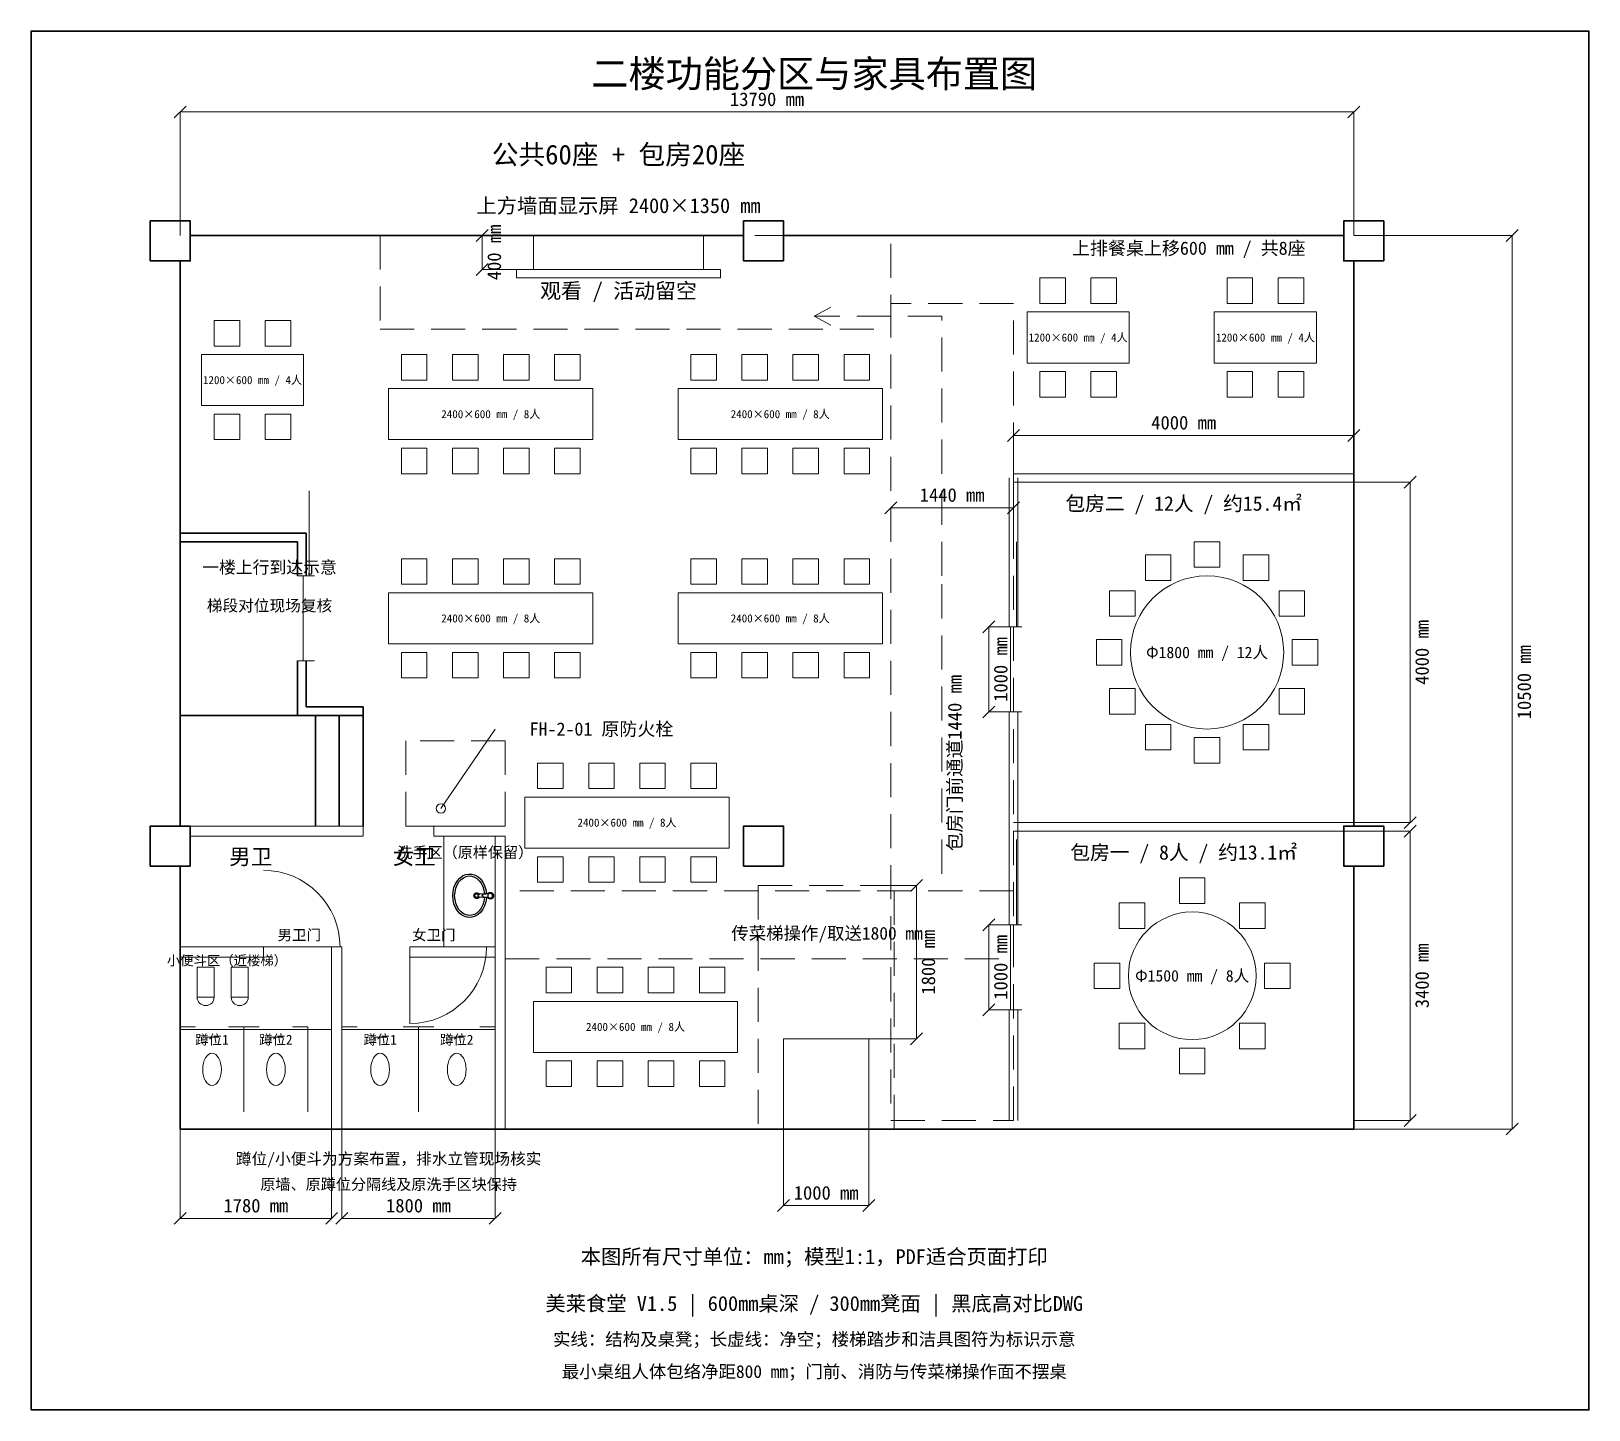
# Model space of a CAD drawing. Header units: millimetres. Extents: x -1400 to 16900, y -3300 to 12900.
import ezdxf
from ezdxf.enums import TextEntityAlignment as Align

# ---------------------------------------------------------------- set-up
doc = ezdxf.new("R2010")
doc.units = ezdxf.units.MM
doc.linetypes.add('PLAN_DASH', pattern=[600, 400, -200])
doc.layers.add('UTIL', color=2, linetype='Continuous')
for name, color, linetype, lineweight, true_color in [('净空保留', 9, 'PLAN_DASH', 18, 0x6e96a0), ('凳子300', 3, 'Continuous', 18, 0x23694b), ('原有传菜梯', 4, 'Continuous', 18, 0x195f96), ('原有卫生间', 7, 'Continuous', 18, 0x464646), ('原有结构', 7, 'Continuous', 30, 0x2d2d2d), ('图框', 7, 'Continuous', 30, 0x323232), ('尺寸', 2, 'Continuous', 18, 0x50555f), ('屏幕', 6, 'Continuous', 18, 0x3c4b96), ('文字', 7, 'Continuous', 18, 0x232323), ('新隔墙', 30, 'Continuous', 18, 0xb96419), ('楼梯踏步', 4, 'Continuous', 18, 0x1e6491), ('洁具标识_示意', 4, 'Continuous', 18, 0x1e6491), ('流线', 6, 'PLAN_DASH', 18, 0xa04b87), ('消防标识', 1, 'Continuous', 18, 0xaf2323), ('门', 3, 'Continuous', 18, 0x5a735a), ('餐桌', 3, 'Continuous', 18, 0x23694b)]:
    doc.layers.add(name, color=color, linetype=linetype, lineweight=lineweight, true_color=true_color)
doc.styles.add('CN', font='simhei.ttf')

# ---------------------------------------------------------------- blocks, each defined once
blk = doc.blocks.new('A$C34293DA2')
at = {"layer": 'UTIL', "color": 2}
for p, q in [((42, 283), (166, 272)), ((42, 227), (166, 238))]:
    blk.add_line(p, q, dxfattribs=at)
at = {"layer": 'UTIL', "color": 1}
for p, q in [((59, 276), (120, 270)), ((59, 234), (120, 239))]:
    blk.add_line(p, q, dxfattribs=at)
at = {"layer": 'UTIL', "color": 2}
blk.add_lwpolyline([(85, 231), (92, 183), (106, 138), (126, 97), (152, 62), (183, 34), (217, 14), (254, 2), (292, 0), (329, 7), (365, 23), (397, 47), (426, 79), (449, 117), (467, 160), (477, 207), (481, 255), (477, 303), (467, 350), (449, 393), (426, 431), (397, 463), (365, 487), (329, 503), (292, 510), (254, 507), (217, 496), (183, 476), (152, 448), (126, 413), (106, 372), (92, 327), (85, 279)], dxfattribs=at)
at = {"layer": 'UTIL', "color": 1}
blk.add_lwpolyline([(107, 233), (114, 188), (127, 147), (146, 109), (169, 77), (196, 52), (226, 35), (258, 25), (290, 23), (322, 29), (353, 42), (382, 64), (408, 92), (429, 127), (445, 167), (458, 255), (445, 343), (429, 383), (408, 417), (382, 446), (353, 467), (322, 481), (290, 487), (258, 485), (226, 475), (196, 458), (169, 432), (146, 401), (127, 363), (114, 321), (107, 277)], dxfattribs=at)
at = {"layer": 'UTIL', "color": 2}
blk.add_circle((40, 255), 28.4, dxfattribs=at)
at = {"layer": 'UTIL', "color": 1}
for centre, radius, start, end in [((40, 255), 39.7, 40.3688, 319.6312), ((119, 255), 15.5, 275.2159, 84.7841), ((197, 255), 34, 209.3941, 150.6059), ((197, 255), 22.7, 208.8528, 151.1472)]:
    blk.add_arc(centre, radius, start, end, dxfattribs=at)
at = {"layer": 'UTIL', "color": 2}
blk.add_arc((164, 255), 17, 275.2159, 84.7841, dxfattribs=at)

msp = doc.modelspace()

# ---------------------------------------------------------------- linework, layer by layer
at = {"layer": '净空保留'}
for points in [[(2700, 9400), (8700, 9400), (8700, 10500), (2700, 10500)], [(8700, 100), (10140, 100), (10140, 9700), (8700, 9700)], [(3000, 3560), (4170, 3560), (4170, 4560), (3000, 4560)], [(4170, 2000), (10140, 2000), (10140, 2800), (4170, 2800)], [(7140, 0), (8740, 0), (8740, 2860), (7140, 2860)]]:
    msp.add_lwpolyline(points, close=True, dxfattribs=at)
at = {"layer": '凳子300'}
for points in [[(10450, 9700), (10750, 9700), (10750, 10000), (10450, 10000)], [(11050, 9700), (11350, 9700), (11350, 10000), (11050, 10000)], [(12650, 9700), (12950, 9700), (12950, 10000), (12650, 10000)], [(13250, 9700), (13550, 9700), (13550, 10000), (13250, 10000)], [(750, 9200), (1050, 9200), (1050, 9500), (750, 9500)], [(1350, 9200), (1650, 9200), (1650, 9500), (1350, 9500)], [(2950, 8800), (3250, 8800), (3250, 9100), (2950, 9100)], [(3550, 8800), (3850, 8800), (3850, 9100), (3550, 9100)], [(4150, 8800), (4450, 8800), (4450, 9100), (4150, 9100)], [(4750, 8800), (5050, 8800), (5050, 9100), (4750, 9100)], [(6350, 8800), (6650, 8800), (6650, 9100), (6350, 9100)], [(6950, 8800), (7250, 8800), (7250, 9100), (6950, 9100)], [(7550, 8800), (7850, 8800), (7850, 9100), (7550, 9100)], [(8150, 8800), (8450, 8800), (8450, 9100), (8150, 9100)], [(10450, 8600), (10750, 8600), (10750, 8900), (10450, 8900)], [(11050, 8600), (11350, 8600), (11350, 8900), (11050, 8900)], [(12650, 8600), (12950, 8600), (12950, 8900), (12650, 8900)], [(13250, 8600), (13550, 8600), (13550, 8900), (13250, 8900)], [(750, 8100), (1050, 8100), (1050, 8400), (750, 8400)], [(1350, 8100), (1650, 8100), (1650, 8400), (1350, 8400)], [(2950, 7700), (3250, 7700), (3250, 8000), (2950, 8000)], [(3550, 7700), (3850, 7700), (3850, 8000), (3550, 8000)], [(4150, 7700), (4450, 7700), (4450, 8000), (4150, 8000)], [(4750, 7700), (5050, 7700), (5050, 8000), (4750, 8000)], [(6350, 7700), (6650, 7700), (6650, 8000), (6350, 8000)], [(6950, 7700), (7250, 7700), (7250, 8000), (6950, 8000)], [(7550, 7700), (7850, 7700), (7850, 8000), (7550, 8000)], [(8150, 7700), (8450, 7700), (8450, 8000), (8150, 8000)], [(12265, 6600), (12565, 6600), (12565, 6900), (12265, 6900)], [(2950, 6400), (3250, 6400), (3250, 6700), (2950, 6700)], [(3550, 6400), (3850, 6400), (3850, 6700), (3550, 6700)], [(4150, 6400), (4450, 6400), (4450, 6700), (4150, 6700)], [(4750, 6400), (5050, 6400), (5050, 6700), (4750, 6700)], [(6350, 6400), (6650, 6400), (6650, 6700), (6350, 6700)], [(6950, 6400), (7250, 6400), (7250, 6700), (6950, 6700)], [(7550, 6400), (7850, 6400), (7850, 6700), (7550, 6700)], [(8150, 6400), (8450, 6400), (8450, 6700), (8150, 6700)], [(11690, 6446), (11990, 6446), (11990, 6746), (11690, 6746)], [(12840, 6446), (13140, 6446), (13140, 6746), (12840, 6746)], [(11269, 6025), (11569, 6025), (11569, 6325), (11269, 6325)], [(13261, 6025), (13561, 6025), (13561, 6325), (13261, 6325)], [(11115, 5450), (11415, 5450), (11415, 5750), (11115, 5750)], [(13415, 5450), (13715, 5450), (13715, 5750), (13415, 5750)], [(2950, 5300), (3250, 5300), (3250, 5600), (2950, 5600)], [(3550, 5300), (3850, 5300), (3850, 5600), (3550, 5600)], [(4150, 5300), (4450, 5300), (4450, 5600), (4150, 5600)], [(4750, 5300), (5050, 5300), (5050, 5600), (4750, 5600)], [(6350, 5300), (6650, 5300), (6650, 5600), (6350, 5600)], [(6950, 5300), (7250, 5300), (7250, 5600), (6950, 5600)], [(7550, 5300), (7850, 5300), (7850, 5600), (7550, 5600)], [(8150, 5300), (8450, 5300), (8450, 5600), (8150, 5600)], [(11269, 4875), (11569, 4875), (11569, 5175), (11269, 5175)], [(13261, 4875), (13561, 4875), (13561, 5175), (13261, 5175)], [(11690, 4454), (11990, 4454), (11990, 4754), (11690, 4754)], [(12265, 4300), (12565, 4300), (12565, 4600), (12265, 4600)], [(12840, 4454), (13140, 4454), (13140, 4754), (12840, 4754)], [(4550, 4000), (4850, 4000), (4850, 4300), (4550, 4300)], [(5150, 4000), (5450, 4000), (5450, 4300), (5150, 4300)], [(5750, 4000), (6050, 4000), (6050, 4300), (5750, 4300)], [(6350, 4000), (6650, 4000), (6650, 4300), (6350, 4300)], [(4550, 2900), (4850, 2900), (4850, 3200), (4550, 3200)], [(5150, 2900), (5450, 2900), (5450, 3200), (5150, 3200)], [(5750, 2900), (6050, 2900), (6050, 3200), (5750, 3200)], [(6350, 2900), (6650, 2900), (6650, 3200), (6350, 3200)], [(12090, 2650), (12390, 2650), (12390, 2950), (12090, 2950)], [(11383, 2357), (11683, 2357), (11683, 2657), (11383, 2657)], [(12797, 2357), (13097, 2357), (13097, 2657), (12797, 2657)], [(4650, 1600), (4950, 1600), (4950, 1900), (4650, 1900)], [(5250, 1600), (5550, 1600), (5550, 1900), (5250, 1900)], [(5850, 1600), (6150, 1600), (6150, 1900), (5850, 1900)], [(6450, 1600), (6750, 1600), (6750, 1900), (6450, 1900)], [(11090, 1650), (11390, 1650), (11390, 1950), (11090, 1950)], [(13090, 1650), (13390, 1650), (13390, 1950), (13090, 1950)], [(11383, 943), (11683, 943), (11683, 1243), (11383, 1243)], [(12797, 943), (13097, 943), (13097, 1243), (12797, 1243)], [(12090, 650), (12390, 650), (12390, 950), (12090, 950)], [(4650, 500), (4950, 500), (4950, 800), (4650, 800)], [(5250, 500), (5550, 500), (5550, 800), (5250, 800)], [(5850, 500), (6150, 500), (6150, 800), (5850, 800)], [(6450, 500), (6750, 500), (6750, 800), (6450, 800)]]:
    msp.add_lwpolyline(points, close=True, dxfattribs=at)
at = {"layer": '原有传菜梯'}
for p, q in [((7440, 0), (7440, 1060)), ((7440, 1060), (8440, 1060)), ((8440, 1060), (8440, 0))]:
    msp.add_line(p, q, dxfattribs=at)
at = {"layer": '原有卫生间'}
for p, q in [((2500, 3560), (350, 3560)), ((2500, 3560), (2500, 3440)), ((3330, 3560), (4170, 3560)), ((3330, 3560), (3330, 3440)), ((2500, 3440), (470, 3440)), ((3330, 3440), (4170, 3440)), ((3450, 3440), (3450, 2140)), ((4050, 3440), (4050, 0)), ((4170, 3440), (4170, 0)), ((350, 2140), (1330, 2140)), ((350, 2020), (1330, 2020)), ((1330, 2140), (1330, 2020)), ((2130, 2140), (2250, 2140)), ((2130, 2140), (2130, 0)), ((2250, 2140), (2250, 0)), ((3050, 2140), (3050, 2020)), ((3050, 2140), (4050, 2140)), ((3050, 2020), (4050, 2020)), ((350, 1170), (2130, 1170)), ((2250, 1170), (4050, 1170))]:
    msp.add_line(p, q, dxfattribs=at)
at = {"layer": '原有结构'}
for p, q in [((470, 10500), (6970, 10500)), ((7440, 10500), (14020, 10500)), ((350, 10200), (350, 3560)), ((14140, 10200), (14140, 3560)), ((1830, 7000), (350, 7000)), ((1830, 6500), (1830, 7000)), ((1730, 6900), (350, 6900)), ((1730, 6500), (1730, 6900)), ((1730, 4860), (1730, 5500)), ((1830, 4960), (1830, 5500)), ((1830, 4960), (2500, 4960)), ((2500, 4860), (2500, 4960)), ((1730, 4860), (350, 4860)), ((1730, 4860), (2500, 4860)), ((1940, 3560), (1940, 4860)), ((2220, 3560), (2220, 4860)), ((2500, 3560), (2500, 4860)), ((350, 3090), (350, 0)), ((14140, 3090), (14140, 0)), ((350, 0), (14140, 0))]:
    msp.add_line(p, q, dxfattribs=at)
for points in [[(0, 10200), (470, 10200), (470, 10670), (0, 10670)], [(7440, 10200), (6970, 10200), (6970, 10670), (7440, 10670)], [(14490, 10200), (14020, 10200), (14020, 10670), (14490, 10670)], [(470, 3090), (0, 3090), (0, 3560), (470, 3560)], [(7440, 3090), (6970, 3090), (6970, 3560), (7440, 3560)], [(14490, 3090), (14020, 3090), (14020, 3560), (14490, 3560)]]:
    msp.add_lwpolyline(points, close=True, dxfattribs=at)
at = {"layer": '图框'}
msp.add_lwpolyline([(-1400, -3300), (16900, -3300), (16900, 12900), (-1400, 12900)], close=True, dxfattribs=at)
at = {"layer": '尺寸'}
for p, q in [((280, 11880), (420, 12020)), ((350, 10500), (350, 11950)), ((350, 11950), (14140, 11950)), ((14070, 11880), (14210, 12020)), ((14140, 10500), (14140, 11950)), ((3830, 10430), (3970, 10570)), ((4300, 10500), (3900, 10500)), ((3900, 10100), (3900, 10500)), ((14140, 10500), (16000, 10500)), ((15930, 10430), (16070, 10570)), ((16000, 0), (16000, 10500)), ((3830, 10030), (3970, 10170)), ((4300, 10100), (3900, 10100)), ((10070, 8080), (10210, 8220)), ((10140, 7650), (10140, 8150)), ((10140, 8150), (14140, 8150)), ((14070, 8080), (14210, 8220)), ((14140, 7650), (14140, 8150)), ((14140, 7600), (14800, 7600)), ((14730, 7530), (14870, 7670)), ((14800, 3600), (14800, 7600)), ((8630, 7230), (8770, 7370)), ((10070, 7230), (10210, 7370)), ((8700, 7100), (8700, 7300)), ((8700, 7300), (10140, 7300)), ((10140, 7100), (10140, 7300)), ((9780, 5830), (9920, 5970)), ((10140, 5900), (9850, 5900)), ((9850, 4900), (9850, 5900)), ((9780, 4830), (9920, 4970)), ((10140, 4900), (9850, 4900)), ((14730, 3530), (14870, 3670)), ((14140, 3600), (14800, 3600)), ((14140, 3500), (14800, 3500)), ((14730, 3430), (14870, 3570)), ((14800, 100), (14800, 3500)), ((8930, 2790), (9070, 2930)), ((8440, 2860), (9000, 2860)), ((9000, 1060), (9000, 2860)), ((9780, 2330), (9920, 2470)), ((10140, 2400), (9850, 2400)), ((9850, 1400), (9850, 2400)), ((9780, 1330), (9920, 1470)), ((10140, 1400), (9850, 1400)), ((8930, 990), (9070, 1130)), ((8440, 1060), (9000, 1060)), ((350, 0), (350, -1050)), ((2130, 0), (2130, -1050)), ((2250, 0), (2250, -1050)), ((4050, 0), (4050, -1050)), ((7440, 0), (7440, -900)), ((8440, 0), (8440, -900)), ((14140, 100), (14800, 100)), ((14140, 0), (16000, 0)), ((14730, 30), (14870, 170)), ((15930, -70), (16070, 70)), ((7370, -970), (7510, -830)), ((7440, -900), (8440, -900)), ((8370, -970), (8510, -830)), ((280, -1120), (420, -980)), ((350, -1050), (2130, -1050)), ((2060, -1120), (2200, -980)), ((2180, -1120), (2320, -980)), ((2250, -1050), (4050, -1050)), ((3980, -1120), (4120, -980))]:
    msp.add_line(p, q, dxfattribs=at)
at = {"layer": '屏幕'}
for p, q in [((4500, 10100), (4500, 10500)), ((6500, 10100), (6500, 10500))]:
    msp.add_line(p, q, dxfattribs=at)
msp.add_lwpolyline([(4300, 10000), (6700, 10000), (6700, 10100), (4300, 10100)], close=True, dxfattribs=at)
at = {"layer": '新隔墙'}
for p, q in [((10140, 7700), (14140, 7700)), ((10090, 5900), (10090, 7650)), ((10140, 7600), (14140, 7600)), ((10190, 5900), (10190, 7650)), ((10090, 2400), (10090, 4900)), ((10190, 2400), (10190, 4900)), ((10140, 3600), (14140, 3600)), ((10140, 3500), (14140, 3500)), ((10090, 100), (10090, 1400)), ((10190, 100), (10190, 1400))]:
    msp.add_line(p, q, dxfattribs=at)
at = {"layer": '洁具标识_示意'}
for p, q in [((350, 200), (350, 1200)), ((350, 1200), (530, 1200)), ((920, 1200), (1100, 1200)), ((1100, 200), (1100, 1200)), ((1100, 200), (1100, 1200)), ((1100, 1200), (1280, 1200)), ((1670, 1200), (1850, 1200)), ((1850, 200), (1850, 1200)), ((2250, 200), (2250, 1200)), ((2250, 1200), (2430, 1200)), ((2970, 1200), (3150, 1200)), ((3150, 200), (3150, 1200)), ((3150, 200), (3150, 1200)), ((3150, 1200), (3330, 1200)), ((3870, 1200), (4050, 1200)), ((4050, 200), (4050, 1200)), ((645, 1080), (805, 1080)), ((1395, 1080), (1555, 1080)), ((2620, 1080), (2780, 1080)), ((3520, 1080), (3680, 1080))]:
    msp.add_line(p, q, dxfattribs=at)
for points in [[(550, 1550), (750, 1550), (750, 1900), (550, 1900)], [(950, 1550), (1150, 1550), (1150, 1900), (950, 1900)]]:
    msp.add_lwpolyline(points, close=True, dxfattribs=at)
for centre in [(650, 1550), (1050, 1550)]:
    msp.add_arc(centre, 100, 180, 360, dxfattribs=at)
for centre in [(725, 700), (1475, 700), (2700, 700), (3600, 700)]:
    msp.add_ellipse(centre, major_axis=(0, 190), ratio=0.578947, dxfattribs=at)
at = {"layer": '流线'}
for p, q in [((7800, 9550), (7993, 9655)), ((9300, 9550), (7800, 9550)), ((7800, 9550), (7993, 9445)), ((9300, 6500), (9300, 9550)), ((9300, 3000), (9300, 6500))]:
    msp.add_line(p, q, dxfattribs=at)
at = {"layer": '消防标识'}
msp.add_line((3414, 3766), (4050, 4700), dxfattribs=at)
msp.add_circle((3414, 3766), 55, dxfattribs=at)
at = {"layer": '门'}
for p, q in [((1865, 6500), (1865, 7500)), ((10175, 5900), (10175, 6900)), ((1730, 6500), (1930, 6500)), ((1795, 5500), (1795, 6500)), ((10040, 5900), (10240, 5900)), ((10105, 4900), (10105, 5900)), ((1730, 5500), (1930, 5500)), ((10040, 4900), (10240, 4900)), ((10175, 2400), (10175, 3400)), ((10040, 2400), (10240, 2400)), ((10105, 1400), (10105, 2400)), ((1329, 2140), (2229, 2140)), ((3050, 2140), (3050, 1240)), ((10040, 1400), (10240, 1400))]:
    msp.add_line(p, q, dxfattribs=at)
for centre, start, end in [((1329, 2140), 0, 90), ((3050, 2140), 270, 360)]:
    msp.add_arc(centre, 900, start, end, dxfattribs=at)
at = {"layer": '餐桌'}
for points in [[(10300, 9000), (11500, 9000), (11500, 9600), (10300, 9600)], [(12500, 9000), (13700, 9000), (13700, 9600), (12500, 9600)], [(600, 8500), (1800, 8500), (1800, 9100), (600, 9100)], [(2800, 8100), (5200, 8100), (5200, 8700), (2800, 8700)], [(6200, 8100), (8600, 8100), (8600, 8700), (6200, 8700)], [(2800, 5700), (5200, 5700), (5200, 6300), (2800, 6300)], [(6200, 5700), (8600, 5700), (8600, 6300), (6200, 6300)], [(4400, 3300), (6800, 3300), (6800, 3900), (4400, 3900)], [(4500, 900), (6900, 900), (6900, 1500), (4500, 1500)]]:
    msp.add_lwpolyline(points, close=True, dxfattribs=at)
for centre, radius in [((12415, 5600), 900), ((12240, 1800), 750)]:
    msp.add_circle(centre, radius, dxfattribs=at)

# ---------------------------------------------------------------- block references
at = {"layer": '原有卫生间', "xscale": -1}
msp.add_blockref('A$C34293DA2', (4033, 2486), dxfattribs=at)

# ---------------------------------------------------------------- texts
at = {"layer": '尺寸', "style": 'CN'}
for s, p in [('13790 mm', (7245, 12100)), ('4000 mm', (12140, 8300)), ('1440 mm', (9420, 7450)), ('1000 mm', (7940, -750)), ('1780 mm', (1240, -900)), ('1800 mm', (3150, -900))]:
    msp.add_text(s, height=160, dxfattribs=at).set_placement(p, align=Align.MIDDLE_CENTER)
for s, p in [('400 mm', (4040, 10300)), ('4000 mm', (14940, 5600)), ('1000 mm', (9990, 5400)), ('10500 mm', (16140, 5250)), ('1800 mm', (9140, 1960)), ('1000 mm', (9990, 1900)), ('3400 mm', (14940, 1800))]:
    msp.add_text(s, height=160, rotation=90, dxfattribs=at).set_placement(p, align=Align.MIDDLE_CENTER)
at = {"layer": '屏幕', "style": 'CN'}
msp.add_text('上方墙面显示屏 2400×1350 mm', height=175, dxfattribs=at).set_placement((5500, 10850), align=Align.MIDDLE_CENTER)
at = {"layer": '文字', "style": 'CN'}
for s, height, p in [('二楼功能分区与家具布置图', 320, (7800, 12400)), ('公共60座 + 包房20座', 230, (5500, 11450)), ('上排餐桌上移600 mm / 共8座', 155, (12200, 10350)), ('观看 / 活动留空', 180, (5500, 9850)), ('1200×600 mm / 4人', 95, (10900, 9300)), ('1200×600 mm / 4人', 95, (13100, 9300)), ('1200×600 mm / 4人', 95, (1200, 8800)), ('2400×600 mm / 8人', 95, (4000, 8400)), ('2400×600 mm / 8人', 95, (7400, 8400)), ('包房二 / 12人 / 约15.4㎡', 170, (12140, 7350)), ('2400×600 mm / 8人', 95, (4000, 6000)), ('2400×600 mm / 8人', 95, (7400, 6000)), ('Φ1800 mm / 12人', 135, (12415, 5600)), ('2400×600 mm / 8人', 95, (5600, 3600)), ('包房一 / 8人 / 约13.1㎡', 170, (12140, 3250)), ('传菜梯操作/取送1800 mm', 150, (7950, 2300)), ('Φ1500 mm / 8人', 135, (12240, 1800)), ('2400×600 mm / 8人', 95, (5700, 1200)), ('本图所有尺寸单位：mm；模型1:1，PDF适合页面打印', 175, (7800, -1500)), ('美莱食堂 V1.5 | 600mm桌深 / 300mm凳面 | 黑底高对比DWG', 175, (7800, -2050)), ('实线：结构及桌凳；长虚线：净空；楼梯踏步和洁具图符为标识示意', 150, (7800, -2470)), ('最小桌组人体包络净距800 mm；门前、消防与传菜梯操作面不摆桌', 150, (7800, -2850))]:
    msp.add_text(s, height=height, dxfattribs=at).set_placement(p, align=Align.MIDDLE_CENTER)
msp.add_text('包房门前通道1440 mm', height=160, rotation=90, dxfattribs=at).set_placement((9450, 4300), align=Align.MIDDLE_CENTER)
at = {"layer": '楼梯踏步', "style": 'CN'}
for s, height, p in [('一楼上行到达示意', 145, (1400, 6600)), ('梯段对位现场复核', 135, (1400, 6150))]:
    msp.add_text(s, height=height, dxfattribs=at).set_placement(p, align=Align.MIDDLE_CENTER)
at = {"layer": '洁具标识_示意', "style": 'CN'}
for s, height, p in [('男卫', 185, (1180, 3200)), ('女卫', 185, (3100, 3200)), ('洗手区（原样保留）', 130, (3700, 3250)), ('小便斗区（近楼梯）', 115, (900, 1980)), ('蹲位1', 115, (725, 1050)), ('蹲位2', 115, (1475, 1050)), ('蹲位1', 115, (2700, 1050)), ('蹲位2', 115, (3600, 1050)), ('蹲位/小便斗为方案布置，排水立管现场核实', 135, (2800, -350)), ('原墙、原蹲位分隔线及原洗手区块保持', 130, (2800, -650))]:
    msp.add_text(s, height=height, dxfattribs=at).set_placement(p, align=Align.MIDDLE_CENTER)
at = {"layer": '消防标识', "style": 'CN'}
msp.add_text('FH-2-01 原防火栓', height=155, dxfattribs=at).set_placement((5300, 4700), align=Align.MIDDLE_CENTER)
at = {"layer": '门', "style": 'CN'}
for s, p in [('男卫门', (1750, 2280)), ('女卫门', (3330, 2280))]:
    msp.add_text(s, height=125, dxfattribs=at).set_placement(p, align=Align.MIDDLE_CENTER)

doc.saveas('drawing.dxf')
